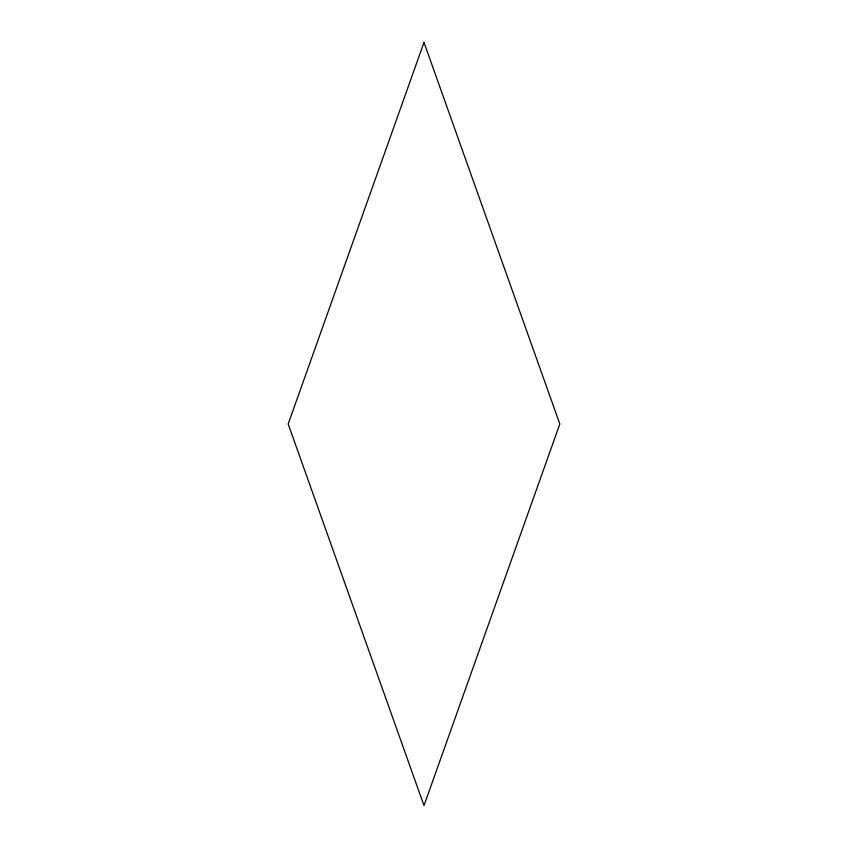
<?xml version="1.0" encoding="UTF-8"?>
<svg xmlns="http://www.w3.org/2000/svg" width="848" height="848" viewBox="0 0 848 848"><rect width="100%" height="100%" fill="white"/><g stroke="black" fill="none" stroke-linecap="round" stroke-linejoin="round"><path stroke-width="1.27" d="M424 42.4L288.182 424L424 805.6L559.818 424L424 42.4"/></g></svg>
